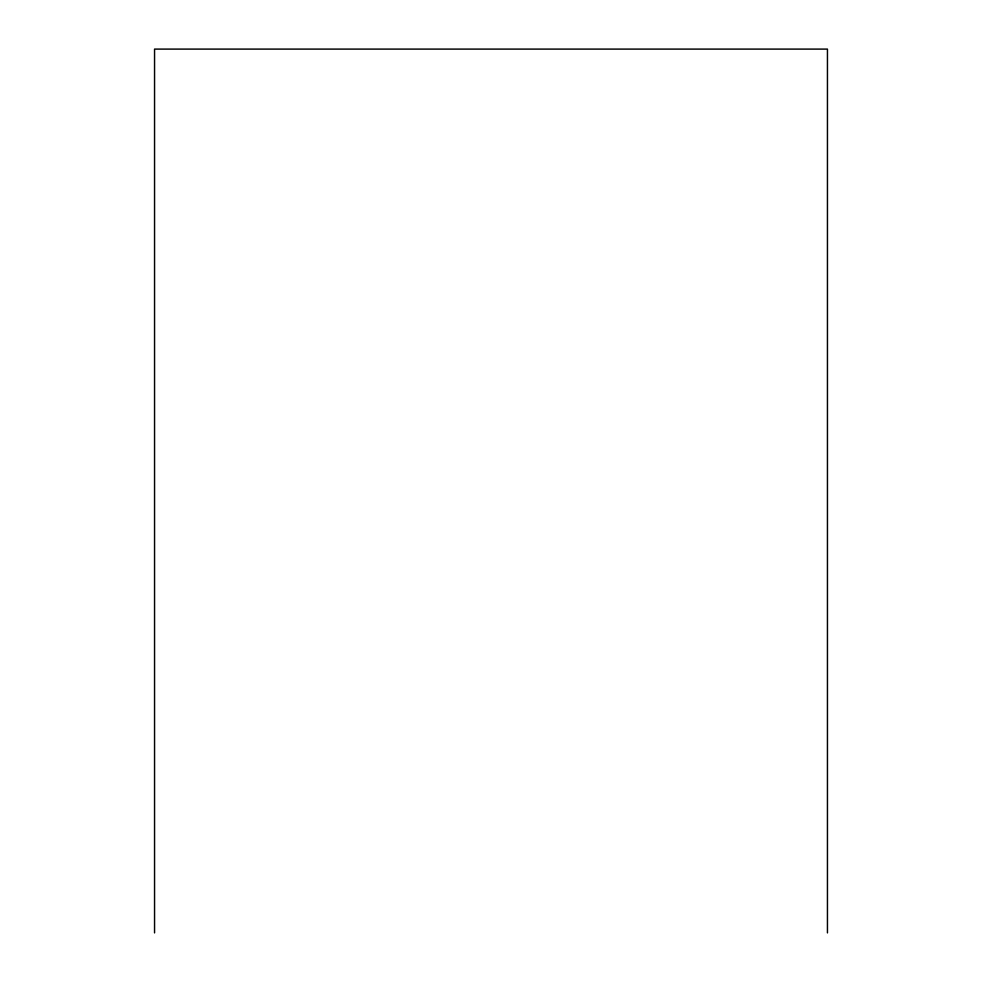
<?xml version="1.0" encoding="UTF-8"?>
<svg xmlns="http://www.w3.org/2000/svg" width="982" height="982" viewBox="0 0 982 982"><rect width="100%" height="100%" fill="white"/><g stroke="black" fill="none" stroke-linecap="round" stroke-linejoin="round"><path stroke-width="1.47" d="M827.445 932.9L827.445 49.1L154.555 49.1L154.555 932.9"/></g></svg>
